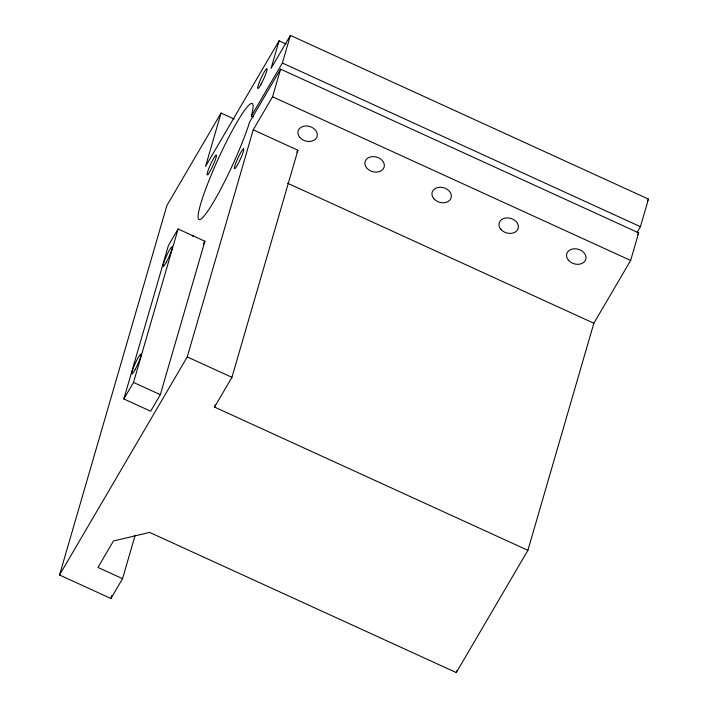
<?xml version="1.0" encoding="UTF-8"?>
<svg xmlns="http://www.w3.org/2000/svg" width="708" height="708" viewBox="0 0 708 708"><rect width="100%" height="100%" fill="white"/><g stroke="black" fill="none" stroke-linecap="round" stroke-linejoin="round"><path stroke-width="1.06" d="M135.184 535.151L122.546 578.675L110.935 598.499L59.543 575.011L166.867 205.568L221.046 113.041L234.127 119.015M123.838 398.949L168.416 245.517L178.089 228.994L204.904 241.251L160.327 394.683L150.654 411.206L123.838 398.949L133.511 382.426L178.089 228.994M221.046 113.041L205.55 166.407L279.076 40.825L286.023 44.002M110.935 598.499L111.855 595.313M59.543 575.011L187.248 356.903L253.225 129.821L272.571 96.775L280.598 69.154L638.651 232.844L630.633 260.456L593.862 323.246L527.894 550.328L456.297 672.6L149.636 532.407L113.439 541L97.961 567.435L122.546 578.675M279.076 40.825L271.049 68.446L290.404 35.4L648.457 199.09L640.439 226.702L637.111 232.383M253.367 116.926L251.358 116.006L282.377 63.021L290.404 35.4M527.894 550.328L214.524 407.073L215.143 404.949M214.524 407.073L231.941 377.329L297.909 150.246L253.225 129.821M456.297 672.6L456.917 670.476M251.358 116.006L251.65 115.032A63.87 7.797 -65.4 0 0 222.754 149.255A63.87 7.797 -65.4 0 0 202.107 218.153A63.87 7.797 -65.4 0 0 248.455 125.697L249.455 122.342L280.598 69.154M203.284 244.003L204.904 241.251M296.82 152.105L297.909 150.246M647.351 200.992L648.457 199.09M637.545 234.737L638.651 232.844M282.377 63.021L640.439 226.702M272.571 96.775L630.633 260.456M287.528 183.204L593.862 323.246M187.248 356.903L231.941 377.329M133.511 382.426L160.327 394.683M192.257 235.799A10.894 1.328 -65.4 0 1 193.054 236.516M207.931 174.478L207.364 174.911A10.894 1.328 -65.4 0 1 210.134 165.362A10.894 1.328 -65.4 0 1 216.161 155.087L216.427 155.326A10.894 1.328 -65.4 0 1 213.382 164.628A10.894 1.328 -65.4 0 1 207.931 174.478M243.455 148.91L242.888 149.344A10.894 1.328 -65.4 0 0 237.437 159.194A10.894 1.328 -65.4 0 0 234.392 168.495L234.658 168.743A10.894 1.328 -65.4 0 0 240.685 158.459A10.894 1.328 -65.4 0 0 243.455 148.91M166.283 262.261A10.894 1.328 -65.4 0 0 172.194 246.703A10.894 1.328 -65.4 0 0 164.424 260.801A10.894 1.328 -65.4 0 0 166.283 262.261M135.122 369.594A10.894 1.328 -65.4 0 0 140.981 354.097A10.894 1.328 -65.4 0 0 133.184 368.284A10.894 1.328 -65.4 0 0 135.122 369.594M260.995 84.287A10.894 1.328 -65.4 0 0 266.951 68.658A10.894 1.328 -65.4 0 0 259.199 82.677A10.894 1.328 -65.4 0 0 260.995 84.287M299.767 137.405A9.903 7.567 16.2 0 0 316.52 137.812A9.903 7.567 16.2 0 0 306.467 125.962A9.903 7.567 16.2 0 0 299.767 137.405M366.514 167.699A9.903 7.567 16.2 0 0 383.347 168.787A9.903 7.567 16.2 0 0 374.001 156.627A9.903 7.567 16.2 0 0 366.514 167.699M433.836 198.7A9.903 7.567 16.2 0 0 450.598 199.098A9.903 7.567 16.2 0 0 440.535 187.248A9.903 7.567 16.2 0 0 433.836 198.7M500.875 229.339A9.903 7.567 16.2 0 0 517.628 229.746A9.903 7.567 16.2 0 0 507.574 217.896A9.903 7.567 16.2 0 0 500.875 229.339M568.444 260.234A9.903 7.567 16.2 0 0 585.206 260.641A9.903 7.567 16.2 0 0 575.144 248.782A9.903 7.567 16.2 0 0 568.444 260.234"/></g></svg>
